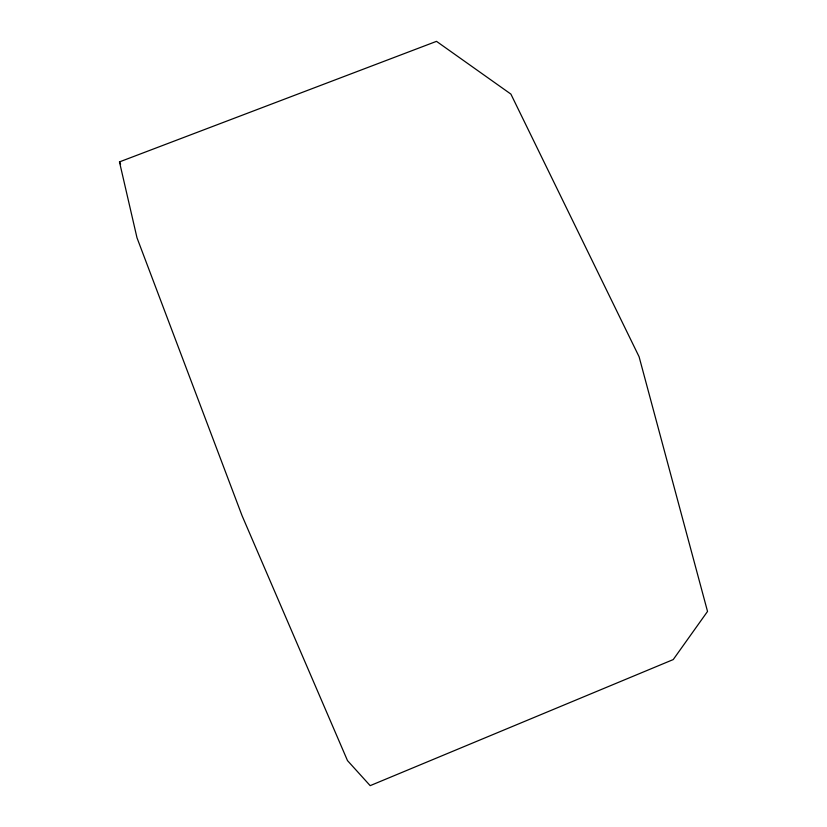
<?xml version="1.0" encoding="UTF-8"?>
<svg xmlns="http://www.w3.org/2000/svg" width="827" height="827" viewBox="0 0 827 827"><rect width="100%" height="100%" fill="white"/><g stroke="black" fill="none" stroke-linecap="round" stroke-linejoin="round"><path stroke-width="1.24" d="M119.47 161.896L436.501 41.35L510.89 94.092L639.085 356.726L707.53 611.442L673.23 659.574L370.176 785.65L347.495 760.613L242.011 515.572L136.993 237.783L119.47 161.896L120.597 164.191"/></g></svg>
